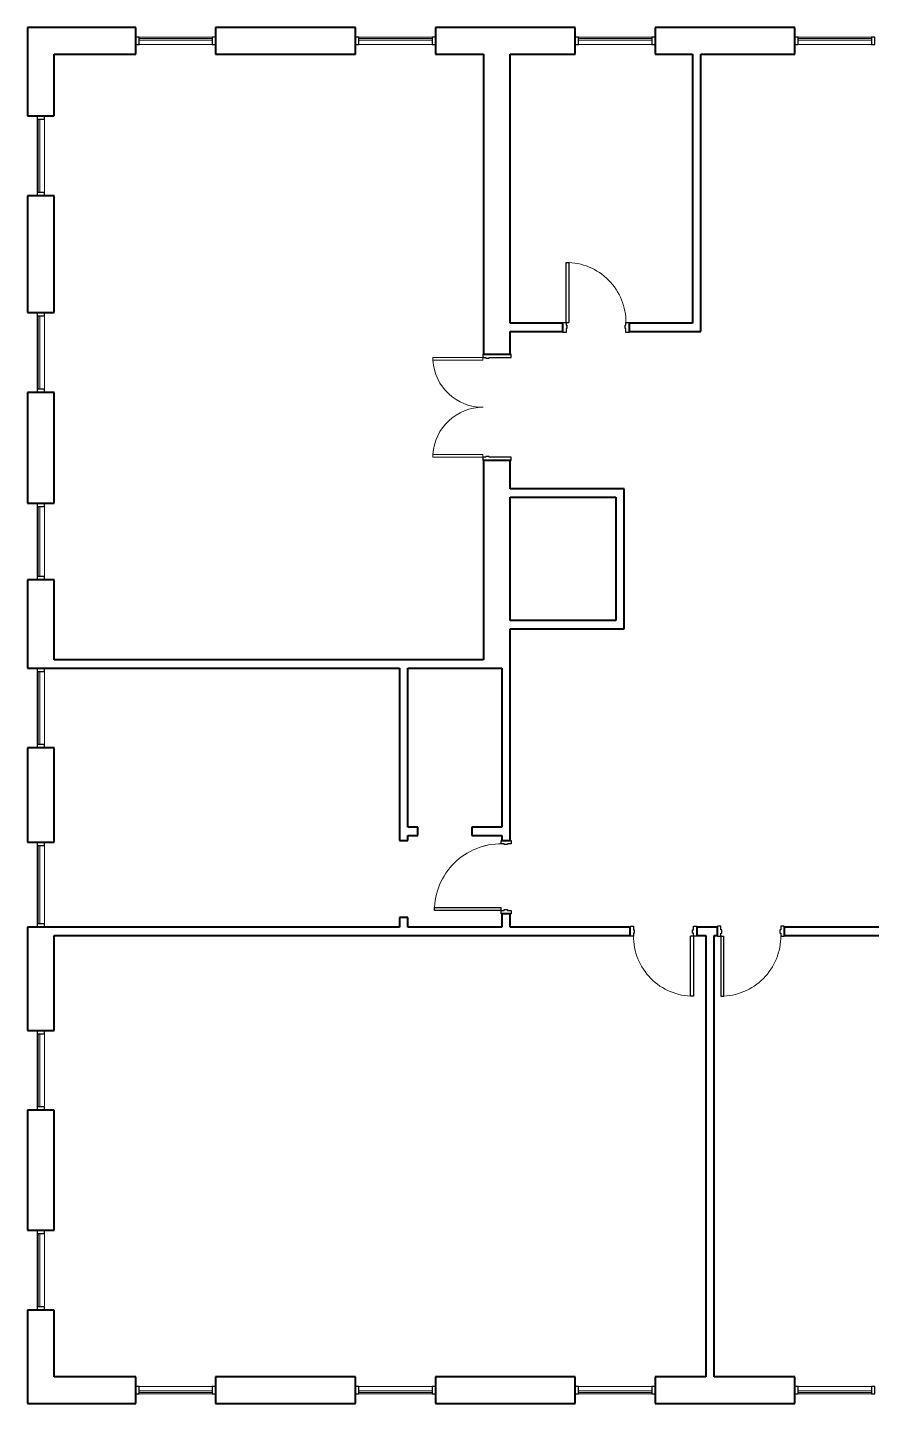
# Model space of a CAD drawing. Header units: inches. Extents: x -1065 to 853, y 317 to 1143.
# Drawn here: x -1065 to -558, y 317 to 1143 of the extents above; entities that cross this region are included whole.
import ezdxf

# ---------------------------------------------------------------- set-up
doc = ezdxf.new("R2010")
doc.units = ezdxf.units.IN
doc.header["$MEASUREMENT"] = 0
for name, color, linetype, lineweight in [('A-DOOR', 31, 'Continuous', 15), ('A-DOOR-FRAM', 31, 'Continuous', 25), ('A-GLAZ-CURT', 52, 'Continuous', 9), ('A-GLAZ-CWMG', 51, 'Continuous', 9), ('A-WALL', 113, 'Continuous', 15), ('I-WALL', 2, 'Continuous', 15)]:
    doc.layers.add(name, color=color, linetype=linetype, lineweight=lineweight)

# ---------------------------------------------------------------- blocks, each defined once
blk = doc.blocks.new('Door-Double_CE_ - HM Door-2_ HM Frame-5137662-LEVEL 2 - Map Export')
at = {"layer": 'A-DOOR'}
for p, q in [((-28.25, 38.5), (-30, 38.5)), ((-30, 38.5), (-30, 8.5)), ((-28.25, 8.5), (-28.25, 38.5)), ((30, 38.5), (28.25, 38.5)), ((28.25, 38.5), (28.25, 8.5)), ((30, 8.5), (30, 38.5)), ((-30, 8.5), (-28.25, 8.5)), ((28.25, 8.5), (30, 8.5))]:
    blk.add_line(p, q, dxfattribs=at)
at = {"layer": 'A-DOOR', "lineweight": 9}
for centre, start, end in [((-30, 8.5), 359.5, 86.66024), ((30, 8.5), 93.35377, 180.5)]:
    blk.add_arc(centre, 30, start, end, dxfattribs=at)
at = {"layer": 'A-DOOR-FRAM'}
for p, q in [((-30, 8.5), (-32, 8.5)), ((-32, 8.5), (-32, -8.5)), ((-30, 6.75), (-30, 8.5)), ((32, 8.5), (30, 8.5)), ((30, 8.5), (30, 6.75)), ((32, -8.5), (32, 8.5)), ((-29.5, 6.75), (-30, 6.75)), ((-30, -8.5), (-30, 4.75)), ((-30, 4.75), (-29.5, 4.75)), ((-29.5, 4.75), (-29.5, 6.75)), ((30, 6.75), (29.5, 6.75)), ((29.5, 6.75), (29.5, 4.75)), ((29.5, 4.75), (30, 4.75)), ((30, 4.75), (30, -8.5)), ((-32, -8.5), (-30, -8.5)), ((30, -8.5), (32, -8.5))]:
    blk.add_line(p, q, dxfattribs=at)
blk = doc.blocks.new('Door-Single_CE_ - HM Door-2_ HM Frame-5188854-LEVEL 2 - Map Export')
at = {"layer": 'A-DOOR'}
for p, q in [((16.25, -39), (16.25, -3)), ((16.25, -3), (18, -3)), ((18, -3), (18, -39)), ((18, -39), (16.25, -39))]:
    blk.add_line(p, q, dxfattribs=at)
at = {"layer": 'A-DOOR', "lineweight": 25}
for p, q in [((16.25, -39), (16.25, -3)), ((18, -3), (16.25, -3)), ((18, -3), (18, -39)), ((18, -39), (16.25, -39))]:
    blk.add_line(p, q, dxfattribs=at)
at = {"layer": 'A-DOOR', "lineweight": 9}
blk.add_arc((18, -3), 36, 179.5, 270, dxfattribs=at)
blk.add_arc((18, -3), 36, 179.5, 270, dxfattribs=at)
blk.add_arc((18, -3), 36, 179.5, 270, dxfattribs=at)
blk.add_arc((18, -3), 36, 179.5, 270, dxfattribs=at)
at = {"layer": 'A-DOOR-FRAM'}
for p, q in [((-20, 3), (-18, 3)), ((-20, -3), (-20, 3)), ((-18, 3), (-18, 0.75)), ((-18, 0.75), (-17.5, 0.75)), ((-17.5, 0.75), (-17.5, -1.25)), ((17.5, 0.75), (18, 0.75)), ((17.5, -1.25), (17.5, 0.75)), ((18, 3), (20, 3)), ((18, 0.75), (18, 3)), ((20, 3), (20, -3)), ((-18, -3), (-20, -3)), ((-18, -1.25), (-18, -3)), ((-17.5, -1.25), (-18, -1.25)), ((18, -1.25), (17.5, -1.25)), ((18, -3), (18, -1.25)), ((20, -3), (18, -3))]:
    blk.add_line(p, q, dxfattribs=at)
blk = doc.blocks.new('Door-Single_CE_ - HM Door-2_ HM Frame-5188859-LEVEL 2 - Map Export')
at = {"layer": 'A-DOOR'}
for p, q in [((18.25, -43), (18.25, -3)), ((18.25, -3), (20, -3)), ((20, -3), (20, -43)), ((20, -43), (18.25, -43))]:
    blk.add_line(p, q, dxfattribs=at)
at = {"layer": 'A-DOOR', "lineweight": 25}
for p, q in [((18.25, -43), (18.25, -3)), ((20, -3), (18.25, -3)), ((20, -3), (20, -43)), ((20, -43), (18.25, -43))]:
    blk.add_line(p, q, dxfattribs=at)
at = {"layer": 'A-DOOR', "lineweight": 9}
for start in [179.5, 179.5, 179.52566, 179.52566]:
    blk.add_arc((20, -3), 40, start, 270, dxfattribs=at)
at = {"layer": 'A-DOOR-FRAM'}
for p, q in [((-22, 3), (-20, 3)), ((-22, -3), (-22, 3)), ((-20, 3), (-20, 0.75)), ((-20, 0.75), (-19.5, 0.75)), ((-19.5, 0.75), (-19.5, -1.25)), ((19.5, 0.75), (20, 0.75)), ((19.5, -1.25), (19.5, 0.75)), ((20, 3), (22, 3)), ((20, 0.75), (20, 3)), ((22, 3), (22, -3)), ((-20, -3), (-22, -3)), ((-20, -1.25), (-20, -3)), ((-19.5, -1.25), (-20, -1.25)), ((20, -1.25), (19.5, -1.25)), ((20, -3), (20, -1.25)), ((22, -3), (20, -3))]:
    blk.add_line(p, q, dxfattribs=at)
blk = doc.blocks.new('Door-Single_CE_ - HM Door-2_ HM Frame-5188851-LEVEL 2 - Map Export')
at = {"layer": 'A-DOOR'}
for p, q in [((18, 39), (16.25, 39)), ((16.25, 39), (16.25, 3)), ((18, 3), (18, 39)), ((16.25, 3), (18, 3))]:
    blk.add_line(p, q, dxfattribs=at)
at = {"layer": 'A-DOOR', "lineweight": 25}
for p, q in [((18, 39), (16.25, 39)), ((16.25, 39), (16.25, 3)), ((18, 3), (18, 39)), ((18, 3), (16.25, 3))]:
    blk.add_line(p, q, dxfattribs=at)
at = {"layer": 'A-DOOR', "lineweight": 9}
blk.add_arc((18, 3), 36, 90, 180.5, dxfattribs=at)
blk.add_arc((18, 3), 36, 90, 180.5, dxfattribs=at)
blk.add_arc((18, 3), 36, 90, 180.5, dxfattribs=at)
blk.add_arc((18, 3), 36, 90, 180.5, dxfattribs=at)
at = {"layer": 'A-DOOR-FRAM'}
for p, q in [((-18, 3), (-20, 3)), ((-20, 3), (-20, -3)), ((-18, 1.25), (-18, 3)), ((-17.5, 1.25), (-18, 1.25)), ((-17.5, -0.75), (-17.5, 1.25)), ((18, 1.25), (17.5, 1.25)), ((17.5, 1.25), (17.5, -0.75)), ((20, 3), (18, 3)), ((18, 3), (18, 1.25)), ((20, -3), (20, 3)), ((-20, -3), (-18, -3)), ((-18, -3), (-18, -0.75)), ((-18, -0.75), (-17.5, -0.75)), ((17.5, -0.75), (18, -0.75)), ((18, -0.75), (18, -3)), ((18, -3), (20, -3))]:
    blk.add_line(p, q, dxfattribs=at)
blk = doc.blocks.new('System Panel - zGlazed-5138537-LEVEL 2 - Map Export')
at = {"layer": 'A-GLAZ-CURT', "lineweight": 15}
for p, q in [((22, 1.5), (-22, 1.5)), ((-22, 1.5), (-22, 0.5)), ((-22, 0.5), (22, 0.5)), ((22, 0.5), (22, 1.5))]:
    blk.add_line(p, q, dxfattribs=at)
blk = doc.blocks.new('Rectangular Mullion - 4 1_2_ x 2_ Rectangular_CE_-5138536-LEVEL 2 - Map Export')
at = {"layer": 'A-GLAZ-CWMG'}
for p, q in [((-953.52, 1137.01), (-997.52, 1137.01)), ((-953.52, 1132.51), (-997.52, 1132.51))]:
    blk.add_line(p, q, dxfattribs=at)
blk = doc.blocks.new('Rectangular Mullion - 4 1_2_ x 2_ Rectangular_CE_-5138501-LEVEL 2 - Map Export')
at = {"layer": 'A-GLAZ-CWMG', "lineweight": 25}
for p, q in [((-2, 2.25), (0, 2.25)), ((-2, -2.25), (-2, 2.25)), ((0, 2.25), (0, -2.25)), ((0, -2.25), (-2, -2.25))]:
    blk.add_line(p, q, dxfattribs=at)
blk = doc.blocks.new('Rectangular Mullion - 4 1_2_ x 2_ Rectangular_CE_-5138502-LEVEL 2 - Map Export')
at = {"layer": 'A-GLAZ-CWMG', "lineweight": 25}
for p, q in [((0, 2.25), (-2, 2.25)), ((-2, 2.25), (-2, -2.25)), ((0, -2.25), (0, 2.25)), ((-2, -2.25), (0, -2.25))]:
    blk.add_line(p, q, dxfattribs=at)
blk = doc.blocks.new('System Panel - zGlazed-5141039-LEVEL 2 - Map Export')
at = {"layer": 'A-GLAZ-CURT', "lineweight": 15}
for p, q in [((22, -0.5), (-22, -0.5)), ((-22, -0.5), (-22, -1.5)), ((-22, -1.5), (22, -1.5)), ((22, -1.5), (22, -0.5))]:
    blk.add_line(p, q, dxfattribs=at)
blk = doc.blocks.new('Rectangular Mullion - 4 1_2_ x 2_ Rectangular_CE_-5141038-LEVEL 2 - Map Export')
at = {"layer": 'A-GLAZ-CWMG'}
for p, q in [((-953.52, 327.01), (-997.52, 327.01)), ((-953.52, 322.51), (-997.52, 322.51))]:
    blk.add_line(p, q, dxfattribs=at)
blk = doc.blocks.new('Rectangular Mullion - 4 1_2_ x 2_ Rectangular_CE_-5141040-LEVEL 2 - Map Export')
at = {"layer": 'A-GLAZ-CWMG', "lineweight": 25}
for p, q in [((-2, 2.25), (0, 2.25)), ((-2, -2.25), (-2, 2.25)), ((0, 2.25), (0, -2.25)), ((0, -2.25), (-2, -2.25))]:
    blk.add_line(p, q, dxfattribs=at)
blk = doc.blocks.new('Rectangular Mullion - 4 1_2_ x 2_ Rectangular_CE_-5141041-LEVEL 2 - Map Export')
at = {"layer": 'A-GLAZ-CWMG', "lineweight": 25}
for p, q in [((0, 2.25), (-2, 2.25)), ((-2, 2.25), (-2, -2.25)), ((0, -2.25), (0, 2.25)), ((-2, -2.25), (0, -2.25))]:
    blk.add_line(p, q, dxfattribs=at)
blk = doc.blocks.new('System Panel - zGlazed-5148535-LEVEL 2 - Map Export')
at = {"layer": 'A-GLAZ-CURT', "lineweight": 15}
for p, q in [((23.5, 1.5), (-23.5, 1.5)), ((-23.5, 1.5), (-23.5, 0.5)), ((-23.5, 0.5), (23.5, 0.5)), ((23.5, 0.5), (23.5, 1.5))]:
    blk.add_line(p, q, dxfattribs=at)
blk = doc.blocks.new('Rectangular Mullion - 4 1_2_ x 2_ Rectangular_CE_-5148534-LEVEL 2 - Map Export')
at = {"layer": 'A-GLAZ-CWMG'}
for p, q in [((-1058.77, 651.76), (-1058.77, 604.76)), ((-1054.27, 651.76), (-1054.27, 604.76))]:
    blk.add_line(p, q, dxfattribs=at)
blk = doc.blocks.new('System Panel - zGlazed-5145869-LEVEL 2 - Map Export')
at = {"layer": 'A-GLAZ-CURT', "lineweight": 15}
for p, q in [((21, 1.5), (-21, 1.5)), ((-21, 1.5), (-21, 0.5)), ((-21, 0.5), (21, 0.5)), ((21, 0.5), (21, 1.5))]:
    blk.add_line(p, q, dxfattribs=at)
blk = doc.blocks.new('Rectangular Mullion - 4 1_2_ x 2_ Rectangular_CE_-5145868-LEVEL 2 - Map Export')
at = {"layer": 'A-GLAZ-CWMG'}
for p, q in [((-1058.77, 855.26), (-1058.77, 813.26)), ((-1054.27, 855.26), (-1054.27, 813.26))]:
    blk.add_line(p, q, dxfattribs=at)

msp = doc.modelspace()

# ---------------------------------------------------------------- linework, layer by layer
at = {"layer": 'A-WALL', "lineweight": 40}
for p, q in [((-999.52, 1142.76), (-1064.52, 1142.76)), ((-1064.52, 1142.76), (-1064.52, 1089.76)), ((-999.52, 1126.76), (-999.52, 1142.76)), ((-867.52, 1142.76), (-951.52, 1142.76)), ((-951.52, 1142.76), (-951.52, 1126.76)), ((-867.52, 1126.76), (-867.52, 1142.76)), ((-735.52, 1142.76), (-819.52, 1142.76)), ((-819.52, 1142.76), (-819.52, 1126.76)), ((-735.52, 1126.76), (-735.52, 1142.76)), ((-603.52, 1142.76), (-687.52, 1142.76)), ((-687.52, 1142.76), (-687.52, 1126.76)), ((-603.52, 1126.76), (-603.52, 1142.76)), ((-1048.52, 1126.76), (-999.52, 1126.76)), ((-1048.52, 1089.76), (-1048.52, 1126.76)), ((-951.52, 1126.76), (-867.52, 1126.76)), ((-819.52, 1126.76), (-790.52, 1126.76)), ((-790.52, 1126.76), (-790.52, 946.76)), ((-774.52, 1126.76), (-735.52, 1126.76)), ((-774.52, 965.26), (-774.52, 1126.76)), ((-687.52, 1126.76), (-665.02, 1126.76)), ((-660.02, 1126.76), (-603.52, 1126.76)), ((-1064.52, 1089.76), (-1048.52, 1089.76)), ((-1048.52, 1041.76), (-1064.52, 1041.76)), ((-1064.52, 1041.76), (-1064.52, 971.76)), ((-1048.52, 971.76), (-1048.52, 1041.76)), ((-1064.52, 971.76), (-1048.52, 971.76)), ((-774.52, 946.76), (-774.52, 960.26)), ((-790.52, 946.76), (-774.52, 946.76)), ((-1048.52, 923.76), (-1064.52, 923.76)), ((-1064.52, 923.76), (-1064.52, 857.26)), ((-1048.52, 857.26), (-1048.52, 923.76)), ((-790.52, 882.76), (-790.52, 763.26)), ((-774.52, 882.76), (-790.52, 882.76)), ((-774.52, 865.76), (-774.52, 882.76)), ((-774.52, 786.76), (-774.52, 860.76)), ((-1064.52, 857.26), (-1048.52, 857.26)), ((-1048.52, 811.26), (-1064.52, 811.26)), ((-1064.52, 811.26), (-1064.52, 758.26)), ((-1048.52, 763.26), (-1048.52, 811.26)), ((-774.52, 758.26), (-774.52, 781.76)), ((-1064.52, 758.26), (-1048.52, 758.26)), ((-790.52, 758.26), (-779.52, 758.26)), ((-1048.52, 710.26), (-1064.52, 710.26)), ((-1064.52, 710.26), (-1064.52, 653.76)), ((-1048.52, 653.76), (-1048.52, 710.26)), ((-1064.52, 653.76), (-1048.52, 653.76)), ((-1048.52, 602.76), (-1064.52, 602.76)), ((-1064.52, 602.76), (-1064.52, 540.76)), ((-1048.52, 540.76), (-1048.52, 597.76)), ((-1064.52, 540.76), (-1048.52, 540.76)), ((-1048.52, 492.76), (-1064.52, 492.76)), ((-1064.52, 492.76), (-1064.52, 420.76)), ((-1048.52, 420.76), (-1048.52, 492.76)), ((-1064.52, 420.76), (-1048.52, 420.76)), ((-1048.52, 372.76), (-1064.52, 372.76)), ((-1064.52, 372.76), (-1064.52, 316.76)), ((-1048.52, 332.76), (-1048.52, 372.76)), ((-999.52, 332.76), (-1048.52, 332.76)), ((-999.52, 316.76), (-999.52, 332.76)), ((-867.52, 332.76), (-951.52, 332.76)), ((-951.52, 332.76), (-951.52, 316.76)), ((-867.52, 316.76), (-867.52, 332.76)), ((-735.52, 332.76), (-819.52, 332.76)), ((-819.52, 332.76), (-819.52, 316.76)), ((-735.52, 316.76), (-735.52, 332.76)), ((-657.02, 332.76), (-687.52, 332.76)), ((-687.52, 332.76), (-687.52, 316.76)), ((-603.52, 332.76), (-652.02, 332.76)), ((-603.52, 316.76), (-603.52, 332.76)), ((-1064.52, 316.76), (-999.52, 316.76)), ((-951.52, 316.76), (-867.52, 316.76)), ((-819.52, 316.76), (-735.52, 316.76)), ((-687.52, 316.76), (-603.52, 316.76))]:
    msp.add_line(p, q, dxfattribs=at)
at = {"layer": 'I-WALL', "lineweight": 40}
for p, q in [((-665.02, 1126.76), (-665.02, 965.26)), ((-660.02, 960.26), (-660.02, 1126.76)), ((-743.02, 965.26), (-774.52, 965.26)), ((-774.52, 960.26), (-743.02, 960.26)), ((-743.02, 960.26), (-743.02, 965.26)), ((-665.02, 965.26), (-703.02, 965.26)), ((-703.02, 965.26), (-703.02, 960.26)), ((-703.02, 960.26), (-660.02, 960.26)), ((-706.02, 865.76), (-774.52, 865.76)), ((-774.52, 860.76), (-711.02, 860.76)), ((-711.02, 860.76), (-711.02, 786.76)), ((-706.02, 781.76), (-706.02, 865.76)), ((-711.02, 786.76), (-774.52, 786.76)), ((-774.52, 781.76), (-706.02, 781.76)), ((-790.52, 763.26), (-1048.52, 763.26)), ((-1048.52, 758.26), (-841.02, 758.26)), ((-841.02, 758.26), (-841.02, 654.76)), ((-836.02, 758.26), (-790.52, 758.26)), ((-836.02, 662.76), (-836.02, 758.26)), ((-779.52, 758.26), (-779.52, 662.76)), ((-774.52, 654.76), (-774.52, 758.26)), ((-830.02, 662.76), (-836.02, 662.76)), ((-830.02, 657.76), (-830.02, 662.76)), ((-779.52, 662.76), (-797.52, 662.76)), ((-797.52, 662.76), (-797.52, 657.76)), ((-841.02, 654.76), (-836.02, 654.76)), ((-836.02, 654.76), (-836.02, 657.76)), ((-836.02, 657.76), (-830.02, 657.76)), ((-797.52, 657.76), (-779.52, 657.76)), ((-779.52, 657.76), (-779.52, 654.76)), ((-779.52, 654.76), (-774.52, 654.76)), ((-841.02, 608.51), (-841.02, 602.76)), ((-836.02, 608.51), (-841.02, 608.51)), ((-836.02, 602.76), (-836.02, 608.51)), ((-779.52, 610.76), (-779.52, 602.76)), ((-774.52, 610.76), (-779.52, 610.76)), ((-774.52, 602.76), (-774.52, 610.76)), ((-841.02, 602.76), (-1048.52, 602.76)), ((-1048.52, 597.76), (-702.52, 597.76)), ((-779.52, 602.76), (-836.02, 602.76)), ((-702.52, 602.76), (-774.52, 602.76)), ((-702.52, 597.76), (-702.52, 602.76)), ((-650.02, 602.76), (-662.52, 602.76)), ((-662.52, 602.76), (-662.52, 597.76)), ((-662.52, 597.76), (-657.02, 597.76)), ((-657.02, 597.76), (-657.02, 332.76)), ((-652.02, 597.76), (-650.02, 597.76)), ((-652.02, 332.76), (-652.02, 597.76)), ((-650.02, 597.76), (-650.02, 602.76)), ((-495.02, 602.76), (-610.02, 602.76)), ((-610.02, 602.76), (-610.02, 597.76)), ((-610.02, 597.76), (-508.02, 597.76))]:
    msp.add_line(p, q, dxfattribs=at)

# ---------------------------------------------------------------- block references
at = {"layer": 'A-DOOR', "lineweight": 9}
for name, p, rotation in [('Door-Single_CE_ - HM Door-2_ HM Frame-5188854-LEVEL 2 - Map Export', (-723.02, 962.76), 180), ('Door-Single_CE_ - HM Door-2_ HM Frame-5188859-LEVEL 2 - Map Export', (-777.02, 632.76), 269.9999999999999), ('Door-Single_CE_ - HM Door-2_ HM Frame-5188851-LEVEL 2 - Map Export', (-630.02, 600.26), 180)]:
    msp.add_blockref(name, p, dxfattribs=dict(at, rotation=rotation))
at = {"layer": 'A-DOOR', "rotation": 89.99999999999991}
msp.add_blockref('Door-Double_CE_ - HM Door-2_ HM Frame-5137662-LEVEL 2 - Map Export', (-782.52, 914.76), dxfattribs=at)
at = {"layer": 'A-DOOR', "lineweight": 9}
msp.add_blockref('Door-Single_CE_ - HM Door-2_ HM Frame-5188854-LEVEL 2 - Map Export', (-682.52, 600.26), dxfattribs=at)
at = {"layer": 'A-GLAZ-CURT'}
for name, p in [('System Panel - zGlazed-5138537-LEVEL 2 - Map Export', (-975.52, 1134.76)), ('System Panel - zGlazed-5138537-LEVEL 2 - Map Export', (-843.52, 1134.76)), ('System Panel - zGlazed-5138537-LEVEL 2 - Map Export', (-711.52, 1134.76)), ('System Panel - zGlazed-5138537-LEVEL 2 - Map Export', (-579.52, 1134.76)), ('System Panel - zGlazed-5141039-LEVEL 2 - Map Export', (-975.52, 324.76)), ('System Panel - zGlazed-5141039-LEVEL 2 - Map Export', (-843.52, 324.76)), ('System Panel - zGlazed-5141039-LEVEL 2 - Map Export', (-711.52, 324.76)), ('System Panel - zGlazed-5141039-LEVEL 2 - Map Export', (-579.52, 324.76))]:
    msp.add_blockref(name, p, dxfattribs=at)
at = {"layer": 'A-GLAZ-CURT', "rotation": 90}
for name, p in [('System Panel - zGlazed-5138537-LEVEL 2 - Map Export', (-1056.52, 1065.76)), ('System Panel - zGlazed-5138537-LEVEL 2 - Map Export', (-1056.52, 947.76)), ('System Panel - zGlazed-5145869-LEVEL 2 - Map Export', (-1056.52, 834.26)), ('System Panel - zGlazed-5138537-LEVEL 2 - Map Export', (-1056.52, 734.26)), ('System Panel - zGlazed-5148535-LEVEL 2 - Map Export', (-1056.52, 628.26)), ('System Panel - zGlazed-5138537-LEVEL 2 - Map Export', (-1056.52, 516.76)), ('System Panel - zGlazed-5138537-LEVEL 2 - Map Export', (-1056.52, 396.76))]:
    msp.add_blockref(name, p, dxfattribs=at)
at = {"layer": 'A-GLAZ-CWMG'}
for name, p, rotation in [('Rectangular Mullion - 4 1_2_ x 2_ Rectangular_CE_-5138502-LEVEL 2 - Map Export', (-999.52, 1134.76), 180), ('Rectangular Mullion - 4 1_2_ x 2_ Rectangular_CE_-5138502-LEVEL 2 - Map Export', (-867.52, 1134.76), 180), ('Rectangular Mullion - 4 1_2_ x 2_ Rectangular_CE_-5138502-LEVEL 2 - Map Export', (-735.52, 1134.76), 180), ('Rectangular Mullion - 4 1_2_ x 2_ Rectangular_CE_-5138502-LEVEL 2 - Map Export', (-603.52, 1134.76), 180), ('Rectangular Mullion - 4 1_2_ x 2_ Rectangular_CE_-5138536-LEVEL 2 - Map Export', (78.24, 2041.28), 90), ('Rectangular Mullion - 4 1_2_ x 2_ Rectangular_CE_-5138502-LEVEL 2 - Map Export', (-1056.52, 1041.76), 270), ('Rectangular Mullion - 4 1_2_ x 2_ Rectangular_CE_-5138536-LEVEL 2 - Map Export', (78.24, 1923.28), 90), ('Rectangular Mullion - 4 1_2_ x 2_ Rectangular_CE_-5138502-LEVEL 2 - Map Export', (-1056.52, 923.76), 270), ('Rectangular Mullion - 4 1_2_ x 2_ Rectangular_CE_-5138502-LEVEL 2 - Map Export', (-1056.52, 811.26), 270), ('Rectangular Mullion - 4 1_2_ x 2_ Rectangular_CE_-5138536-LEVEL 2 - Map Export', (78.24, 1709.78), 90), ('Rectangular Mullion - 4 1_2_ x 2_ Rectangular_CE_-5138502-LEVEL 2 - Map Export', (-1056.52, 710.26), 270), ('Rectangular Mullion - 4 1_2_ x 2_ Rectangular_CE_-5138502-LEVEL 2 - Map Export', (-1056.52, 602.76), 270), ('Rectangular Mullion - 4 1_2_ x 2_ Rectangular_CE_-5138536-LEVEL 2 - Map Export', (78.24, 1492.28), 90), ('Rectangular Mullion - 4 1_2_ x 2_ Rectangular_CE_-5138502-LEVEL 2 - Map Export', (-1056.52, 492.76), 270), ('Rectangular Mullion - 4 1_2_ x 2_ Rectangular_CE_-5138536-LEVEL 2 - Map Export', (78.24, 1372.28), 90), ('Rectangular Mullion - 4 1_2_ x 2_ Rectangular_CE_-5138502-LEVEL 2 - Map Export', (-1056.52, 372.76), 270), ('Rectangular Mullion - 4 1_2_ x 2_ Rectangular_CE_-5141041-LEVEL 2 - Map Export', (-999.52, 324.76), 180), ('Rectangular Mullion - 4 1_2_ x 2_ Rectangular_CE_-5141041-LEVEL 2 - Map Export', (-867.52, 324.76), 180), ('Rectangular Mullion - 4 1_2_ x 2_ Rectangular_CE_-5141041-LEVEL 2 - Map Export', (-735.52, 324.76), 180), ('Rectangular Mullion - 4 1_2_ x 2_ Rectangular_CE_-5141041-LEVEL 2 - Map Export', (-603.52, 324.76), 180)]:
    msp.add_blockref(name, p, dxfattribs=dict(at, rotation=rotation))
for name, p in [('Rectangular Mullion - 4 1_2_ x 2_ Rectangular_CE_-5138536-LEVEL 2 - Map Export', (0, 0)), ('Rectangular Mullion - 4 1_2_ x 2_ Rectangular_CE_-5138536-LEVEL 2 - Map Export', (132, 0)), ('Rectangular Mullion - 4 1_2_ x 2_ Rectangular_CE_-5138536-LEVEL 2 - Map Export', (264, 0)), ('Rectangular Mullion - 4 1_2_ x 2_ Rectangular_CE_-5138536-LEVEL 2 - Map Export', (396, 0)), ('Rectangular Mullion - 4 1_2_ x 2_ Rectangular_CE_-5145868-LEVEL 2 - Map Export', (0, 0)), ('Rectangular Mullion - 4 1_2_ x 2_ Rectangular_CE_-5148534-LEVEL 2 - Map Export', (0, 0)), ('Rectangular Mullion - 4 1_2_ x 2_ Rectangular_CE_-5141038-LEVEL 2 - Map Export', (0, 0)), ('Rectangular Mullion - 4 1_2_ x 2_ Rectangular_CE_-5141038-LEVEL 2 - Map Export', (132, 0)), ('Rectangular Mullion - 4 1_2_ x 2_ Rectangular_CE_-5141038-LEVEL 2 - Map Export', (264, 0)), ('Rectangular Mullion - 4 1_2_ x 2_ Rectangular_CE_-5141038-LEVEL 2 - Map Export', (396, 0))]:
    msp.add_blockref(name, p, dxfattribs=at)
at = {"layer": 'A-GLAZ-CWMG', "extrusion": (0, 0, -1)}
for name, p, rotation in [('Rectangular Mullion - 4 1_2_ x 2_ Rectangular_CE_-5138501-LEVEL 2 - Map Export', (951.52, 1134.76), 180), ('Rectangular Mullion - 4 1_2_ x 2_ Rectangular_CE_-5138501-LEVEL 2 - Map Export', (819.52, 1134.76), 180), ('Rectangular Mullion - 4 1_2_ x 2_ Rectangular_CE_-5138501-LEVEL 2 - Map Export', (687.52, 1134.76), 180), ('Rectangular Mullion - 4 1_2_ x 2_ Rectangular_CE_-5138501-LEVEL 2 - Map Export', (555.52, 1134.76), 180), ('Rectangular Mullion - 4 1_2_ x 2_ Rectangular_CE_-5138501-LEVEL 2 - Map Export', (1056.52, 1089.76), 90), ('Rectangular Mullion - 4 1_2_ x 2_ Rectangular_CE_-5138501-LEVEL 2 - Map Export', (1056.52, 971.76), 90), ('Rectangular Mullion - 4 1_2_ x 2_ Rectangular_CE_-5138501-LEVEL 2 - Map Export', (1056.52, 857.26), 90), ('Rectangular Mullion - 4 1_2_ x 2_ Rectangular_CE_-5138501-LEVEL 2 - Map Export', (1056.52, 758.26), 90), ('Rectangular Mullion - 4 1_2_ x 2_ Rectangular_CE_-5138501-LEVEL 2 - Map Export', (1056.52, 653.76), 90), ('Rectangular Mullion - 4 1_2_ x 2_ Rectangular_CE_-5138501-LEVEL 2 - Map Export', (1056.52, 540.76), 90), ('Rectangular Mullion - 4 1_2_ x 2_ Rectangular_CE_-5138501-LEVEL 2 - Map Export', (1056.52, 420.76), 90), ('Rectangular Mullion - 4 1_2_ x 2_ Rectangular_CE_-5141040-LEVEL 2 - Map Export', (951.52, 324.76), 180), ('Rectangular Mullion - 4 1_2_ x 2_ Rectangular_CE_-5141040-LEVEL 2 - Map Export', (819.52, 324.76), 180), ('Rectangular Mullion - 4 1_2_ x 2_ Rectangular_CE_-5141040-LEVEL 2 - Map Export', (687.52, 324.76), 180), ('Rectangular Mullion - 4 1_2_ x 2_ Rectangular_CE_-5141040-LEVEL 2 - Map Export', (555.52, 324.76), 180)]:
    msp.add_blockref(name, p, dxfattribs=dict(at, rotation=rotation))

doc.saveas('drawing.dxf')
